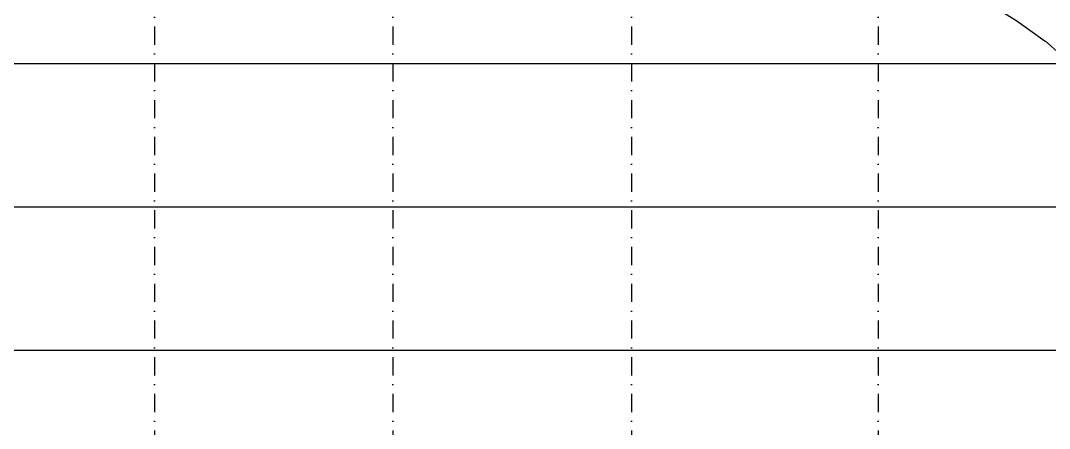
# Model space of a CAD drawing. Header units: metres. Extents: x -121 to 9872, y 3505 to 10721.
# Drawn here: x 6302.7 to 6660.8, y 8772.7 to 8914.9 of the extents above; entities that cross this region are included whole.
import ezdxf

# ---------------------------------------------------------------- set-up
doc = ezdxf.new("R2010")
doc.units = ezdxf.units.M
doc.linetypes.add('DASHDOT', pattern=[25.4, 12.7, -6.35, 0, -6.35])
for name, color, linetype in [('Grade', 9, 'Continuous'), ('Ind.Rot', 8, 'DASHDOT'), ('Modelo_CotaTerreno_Perfil', 7, 'Continuous')]:
    doc.layers.add(name, color=color, linetype=linetype)

msp = doc.modelspace()

# ---------------------------------------------------------------- linework, layer by layer
at = {"layer": 'Grade'}
for points in [[(0, 8900), (9859.453, 8900)], [(0, 8850), (9859.453, 8850)], [(0, 8800), (9859.453, 8800)]]:
    msp.add_lwpolyline(points, dxfattribs=at)
at = {"layer": 'Ind.Rot', "linetype": 'DASHDOT', "ltscale": 0.5}
for points in [[(6349.309, 10500), (6349.309, 8300)], [(6432.309, 10500), (6432.309, 8300)], [(6515.309, 10500), (6515.309, 8300)], [(6601.201, 10500), (6601.201, 8300)]]:
    msp.add_lwpolyline(points, dxfattribs=at)
at = {"layer": 'Modelo_CotaTerreno_Perfil', "linetype": 'Continuous', "lineweight": -3}
msp.add_lwpolyline([(6644.628, 8917.858), (6649.414, 8914.811), (6659.371, 8907.738), (6659.397, 8907.722), (6659.406, 8907.712), (6659.457, 8907.677), (6669.358, 8898.898)], dxfattribs=at)

doc.saveas('drawing.dxf')
